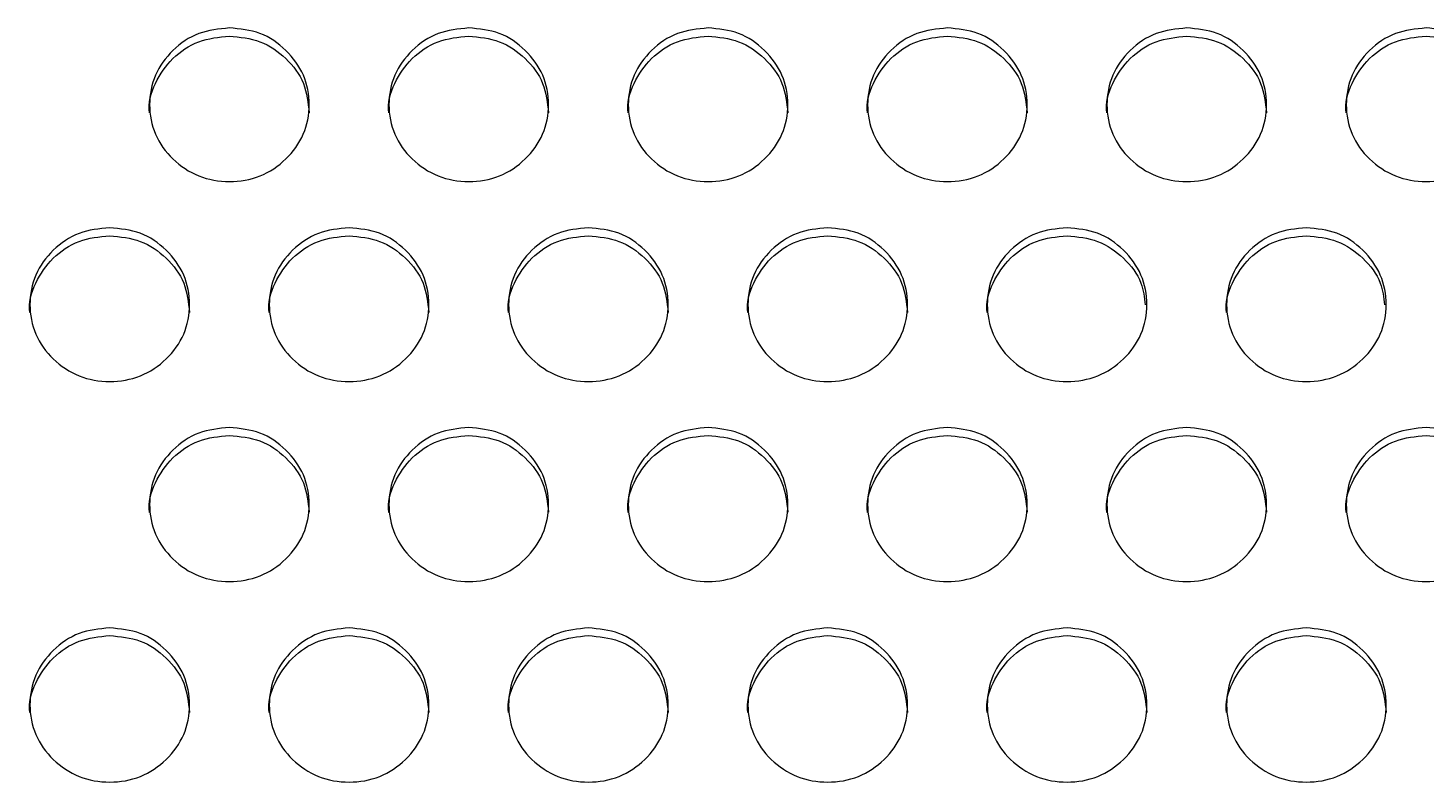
# Model space of a CAD drawing. Header units: millimetres. Extents: x 0.6 to 29.2, y 0.5 to 20.5.
# Drawn here: x 22.9473 to 23.4147, y 10.9399 to 11.1921 of the extents above; entities that cross this region are included whole.
import ezdxf

# ---------------------------------------------------------------- set-up
doc = ezdxf.new("R2010")
doc.units = ezdxf.units.MM

msp = doc.modelspace()

# ---------------------------------------------------------------- linework, layer by layer
for points, knots in [([(22.98802, 11.16374), (22.98802, 11.16375), (22.98735, 11.16704), (22.98957, 11.17395), (22.9953, 11.18227), (23.00417, 11.18837), (23.01118, 11.18907), (23.01468, 11.18941)], [0, 0, 0, 0, 0.000447, 0.250489, 0.500129, 0.749912, 1, 1, 1, 1]), ([(23.01468, 11.19215), (23.01819, 11.19181), (23.02521, 11.19112), (23.03397, 11.18501), (23.04011, 11.17663), (23.04197, 11.16648), (23.04011, 11.15635), (23.03398, 11.1479), (23.02522, 11.14199), (23.01468, 11.1402), (23.00415, 11.142), (22.99538, 11.1479), (22.98926, 11.15634), (22.9874, 11.16648), (22.98926, 11.17663), (22.99538, 11.18501), (23.00415, 11.1911), (23.01117, 11.1918), (23.01468, 11.19215)], [0, 0, 0, 0, 0.062436, 0.124973, 0.18753, 0.249981, 0.31254, 0.374986, 0.437548, 0.499992, 0.562545, 0.624997, 0.687552, 0.750005, 0.812564, 0.87501, 0.937473, 1, 1, 1, 1]), ([(23.01468, 11.18941), (23.01819, 11.18907), (23.02522, 11.18839), (23.03393, 11.18228), (23.04027, 11.17391), (23.04099, 11.16716), (23.04135, 11.16379)], [0, 0, 0, 0, 0.249956, 0.500264, 0.750583, 1, 1, 1, 1]), ([(23.06802, 11.16374), (23.06802, 11.16375), (23.06735, 11.16704), (23.06957, 11.17395), (23.0753, 11.18227), (23.08417, 11.18837), (23.09118, 11.18907), (23.09468, 11.18941)], [0, 0, 0, 0, 0.0004465, 0.2504858, 0.5001305, 0.7499037, 1, 1, 1, 1]), ([(23.09468, 11.19215), (23.09819, 11.19181), (23.10521, 11.19112), (23.11397, 11.18501), (23.12011, 11.17663), (23.12197, 11.16648), (23.12011, 11.15635), (23.11398, 11.1479), (23.10522, 11.14199), (23.09468, 11.1402), (23.08415, 11.142), (23.07538, 11.1479), (23.06926, 11.15634), (23.0674, 11.16648), (23.06926, 11.17663), (23.07539, 11.18501), (23.08415, 11.1911), (23.09117, 11.1918), (23.09468, 11.19215)], [0, 0, 0, 0, 0.062436, 0.124971, 0.187529, 0.249979, 0.312539, 0.374983, 0.437547, 0.499991, 0.562542, 0.624996, 0.687551, 0.750003, 0.812562, 0.875009, 0.937471, 1, 1, 1, 1]), ([(23.09468, 11.18941), (23.09819, 11.18907), (23.10522, 11.18839), (23.11393, 11.18228), (23.12027, 11.17391), (23.12099, 11.16716), (23.12135, 11.16379)], [0, 0, 0, 0, 0.249957, 0.500259, 0.75058, 1, 1, 1, 1]), ([(23.14802, 11.16374), (23.14802, 11.16375), (23.14735, 11.16704), (23.14957, 11.17395), (23.1553, 11.18227), (23.16417, 11.18837), (23.17118, 11.18907), (23.17468, 11.18941)], [0, 0, 0, 0, 0.0004465, 0.2504895, 0.500136, 0.7499111, 1, 1, 1, 1]), ([(23.17468, 11.19215), (23.17819, 11.19181), (23.18521, 11.19112), (23.19397, 11.18501), (23.20011, 11.17663), (23.20197, 11.16648), (23.20011, 11.15635), (23.19398, 11.1479), (23.18522, 11.14199), (23.17468, 11.1402), (23.16415, 11.142), (23.15538, 11.1479), (23.14926, 11.15634), (23.1474, 11.16648), (23.14926, 11.17663), (23.15539, 11.18501), (23.16415, 11.1911), (23.17117, 11.1918), (23.17468, 11.19215)], [0, 0, 0, 0, 0.062438, 0.124973, 0.187531, 0.249981, 0.312541, 0.374985, 0.437549, 0.499993, 0.562546, 0.624998, 0.687553, 0.750005, 0.812565, 0.875012, 0.937473, 1, 1, 1, 1]), ([(23.17468, 11.18941), (23.17819, 11.18907), (23.18522, 11.18839), (23.19393, 11.18228), (23.20027, 11.17391), (23.20099, 11.16716), (23.20135, 11.16379)], [0, 0, 0, 0, 0.249964, 0.500264, 0.750582, 1, 1, 1, 1]), ([(23.22802, 11.16374), (23.22802, 11.16375), (23.22735, 11.16704), (23.22957, 11.17395), (23.2353, 11.18227), (23.24417, 11.18837), (23.25118, 11.18907), (23.25468, 11.18941)], [0, 0, 0, 0, 0.0004465, 0.2504858, 0.5001305, 0.7499037, 1, 1, 1, 1]), ([(23.25468, 11.19215), (23.25819, 11.19181), (23.26521, 11.19112), (23.27397, 11.18501), (23.28011, 11.17663), (23.28197, 11.16648), (23.28011, 11.15635), (23.27398, 11.1479), (23.26522, 11.14199), (23.25468, 11.1402), (23.24415, 11.142), (23.23538, 11.1479), (23.22926, 11.15634), (23.2274, 11.16648), (23.22926, 11.17663), (23.23538, 11.18501), (23.24415, 11.1911), (23.25117, 11.1918), (23.25468, 11.19215)], [0, 0, 0, 0, 0.0624359, 0.1249729, 0.1875303, 0.2499804, 0.3125394, 0.3749851, 0.4375488, 0.499993, 0.5625439, 0.6249972, 0.6875513, 0.7500034, 0.8125623, 0.8750093, 0.9374708, 1, 1, 1, 1]), ([(23.25468, 11.18941), (23.25819, 11.18907), (23.26522, 11.18839), (23.27393, 11.18228), (23.28027, 11.17391), (23.28099, 11.16716), (23.28135, 11.16379)], [0, 0, 0, 0, 0.249956, 0.500264, 0.750583, 1, 1, 1, 1]), ([(23.30802, 11.16374), (23.30802, 11.16375), (23.30742, 11.16705), (23.30953, 11.17395), (23.31531, 11.18227), (23.32417, 11.18837), (23.33118, 11.18906), (23.33468, 11.18941)], [0, 0, 0, 0, 0.000445, 0.250487, 0.500134, 0.74991, 1, 1, 1, 1]), ([(23.33468, 11.19215), (23.33819, 11.19181), (23.34521, 11.19112), (23.35397, 11.18501), (23.36011, 11.17663), (23.36197, 11.16648), (23.36011, 11.15635), (23.35398, 11.1479), (23.34522, 11.14199), (23.33468, 11.1402), (23.32415, 11.142), (23.31538, 11.1479), (23.30926, 11.15634), (23.3074, 11.16648), (23.30926, 11.17663), (23.31539, 11.18501), (23.32415, 11.1911), (23.33117, 11.1918), (23.33468, 11.19215)], [0, 0, 0, 0, 0.062438, 0.124974, 0.187531, 0.249982, 0.312541, 0.374986, 0.437549, 0.499994, 0.562545, 0.624998, 0.687554, 0.750005, 0.812564, 0.875011, 0.937473, 1, 1, 1, 1]), ([(23.33468, 11.18941), (23.33819, 11.18907), (23.34522, 11.18839), (23.35393, 11.18228), (23.36027, 11.17391), (23.36099, 11.16716), (23.36135, 11.16379)], [0, 0, 0, 0, 0.249964, 0.500264, 0.750582, 1, 1, 1, 1]), ([(23.38802, 11.16374), (23.38802, 11.16375), (23.38735, 11.16704), (23.38957, 11.17395), (23.3953, 11.18227), (23.40417, 11.18837), (23.41118, 11.18907), (23.41468, 11.18941)], [0, 0, 0, 0, 0.000447, 0.250489, 0.500129, 0.749903, 1, 1, 1, 1]), ([(23.41468, 11.19215), (23.41819, 11.19181), (23.42521, 11.19112), (23.43397, 11.18501), (23.44011, 11.17663), (23.44197, 11.16648), (23.44011, 11.15635), (23.43398, 11.1479), (23.42522, 11.14199), (23.41468, 11.1402), (23.40415, 11.142), (23.39538, 11.1479), (23.38926, 11.15634), (23.3874, 11.16648), (23.38926, 11.17663), (23.39538, 11.18501), (23.40415, 11.1911), (23.41117, 11.1918), (23.41468, 11.19215)], [0, 0, 0, 0, 0.062436, 0.124973, 0.18753, 0.249981, 0.31254, 0.374986, 0.437548, 0.499992, 0.562545, 0.624997, 0.687552, 0.750004, 0.812564, 0.875009, 0.937471, 1, 1, 1, 1]), ([(23.41468, 11.18941), (23.41819, 11.18907), (23.42522, 11.18839), (23.43393, 11.18228), (23.44027, 11.17391), (23.44099, 11.16716), (23.44135, 11.16379)], [0, 0, 0, 0, 0.249956, 0.500264, 0.750583, 1, 1, 1, 1]), ([(22.94802, 11.09694), (22.94802, 11.09695), (22.94735, 11.10025), (22.94957, 11.10716), (22.9553, 11.11549), (22.96417, 11.1216), (22.97118, 11.1223), (22.97468, 11.12265)], [0, 0, 0, 0, 0.000445, 0.250486, 0.50013, 0.749904, 1, 1, 1, 1]), ([(22.97468, 11.12533), (22.97819, 11.12499), (22.98521, 11.12431), (22.99397, 11.11819), (23.00011, 11.1098), (23.00197, 11.09963), (23.00011, 11.08948), (22.99398, 11.08102), (22.98522, 11.07511), (22.97468, 11.07331), (22.96415, 11.07511), (22.95538, 11.08102), (22.94926, 11.08948), (22.9474, 11.09963), (22.94926, 11.10979), (22.95538, 11.11818), (22.96415, 11.12429), (22.97117, 11.12498), (22.97468, 11.12533)], [0, 0, 0, 0, 0.062436, 0.124973, 0.18753, 0.24998, 0.31254, 0.374985, 0.437549, 0.499993, 0.562543, 0.624997, 0.687552, 0.750004, 0.812562, 0.875009, 0.937471, 1, 1, 1, 1]), ([(22.97468, 11.12265), (22.97819, 11.12231), (22.98522, 11.12162), (22.99393, 11.11551), (23.00027, 11.10713), (23.00099, 11.10036), (23.00135, 11.09698)], [0, 0, 0, 0, 0.249956, 0.500264, 0.750583, 1, 1, 1, 1]), ([(23.02802, 11.09694), (23.02802, 11.09695), (23.02742, 11.10026), (23.02953, 11.10716), (23.03531, 11.1155), (23.04417, 11.1216), (23.05118, 11.1223), (23.05468, 11.12265)], [0, 0, 0, 0, 0.000444, 0.250487, 0.500134, 0.74991, 1, 1, 1, 1]), ([(23.05468, 11.12533), (23.05819, 11.12499), (23.06521, 11.12431), (23.07397, 11.11819), (23.08011, 11.1098), (23.08197, 11.09963), (23.08011, 11.08948), (23.07398, 11.08102), (23.06522, 11.07511), (23.05468, 11.07331), (23.04415, 11.07511), (23.03538, 11.08102), (23.02926, 11.08948), (23.0274, 11.09963), (23.02926, 11.10979), (23.03539, 11.11818), (23.04415, 11.12429), (23.05117, 11.12498), (23.05468, 11.12533)], [0, 0, 0, 0, 0.062438, 0.124974, 0.187531, 0.249981, 0.312542, 0.374985, 0.437549, 0.499994, 0.562545, 0.624998, 0.687554, 0.750006, 0.812564, 0.875011, 0.937473, 1, 1, 1, 1]), ([(23.05468, 11.12265), (23.05819, 11.12231), (23.06522, 11.12162), (23.07393, 11.11551), (23.08027, 11.10713), (23.08099, 11.10036), (23.08135, 11.09698)], [0, 0, 0, 0, 0.249964, 0.500264, 0.750582, 1, 1, 1, 1]), ([(23.10802, 11.09694), (23.10802, 11.09695), (23.10735, 11.10025), (23.10957, 11.10716), (23.1153, 11.11549), (23.12417, 11.1216), (23.13118, 11.1223), (23.13468, 11.12265)], [0, 0, 0, 0, 0.000445, 0.250486, 0.50013, 0.749904, 1, 1, 1, 1]), ([(23.13468, 11.12533), (23.13819, 11.12499), (23.14521, 11.12431), (23.15397, 11.11819), (23.16011, 11.1098), (23.16197, 11.09963), (23.16011, 11.08948), (23.15398, 11.08102), (23.14522, 11.07511), (23.13468, 11.07331), (23.12415, 11.07511), (23.11538, 11.08102), (23.10926, 11.08948), (23.1074, 11.09963), (23.10926, 11.10979), (23.11538, 11.11818), (23.12415, 11.12429), (23.13117, 11.12498), (23.13468, 11.12533)], [0, 0, 0, 0, 0.062436, 0.124973, 0.187531, 0.24998, 0.31254, 0.374985, 0.437549, 0.499991, 0.562544, 0.624997, 0.687552, 0.750004, 0.812562, 0.875009, 0.937471, 1, 1, 1, 1]), ([(23.13468, 11.12265), (23.13819, 11.12231), (23.14522, 11.12162), (23.15393, 11.11551), (23.16027, 11.10713), (23.16099, 11.10036), (23.16135, 11.09698)], [0, 0, 0, 0, 0.249956, 0.500264, 0.750583, 1, 1, 1, 1]), ([(23.18802, 11.09694), (23.18802, 11.09695), (23.18742, 11.10026), (23.18953, 11.10716), (23.19531, 11.1155), (23.20417, 11.1216), (23.21118, 11.1223), (23.21468, 11.12265)], [0, 0, 0, 0, 0.000444, 0.250485, 0.500129, 0.749903, 1, 1, 1, 1]), ([(23.21468, 11.12533), (23.21819, 11.12499), (23.22521, 11.12431), (23.23397, 11.11819), (23.24011, 11.1098), (23.24197, 11.09963), (23.24011, 11.08948), (23.23398, 11.08102), (23.22522, 11.07511), (23.21468, 11.07331), (23.20415, 11.07511), (23.19538, 11.08102), (23.18926, 11.08948), (23.1874, 11.09963), (23.18926, 11.10979), (23.19539, 11.11818), (23.20415, 11.12429), (23.21117, 11.12498), (23.21468, 11.12533)], [0, 0, 0, 0, 0.062436, 0.124972, 0.187529, 0.249979, 0.312539, 0.374983, 0.437547, 0.499991, 0.562542, 0.624996, 0.687551, 0.750003, 0.812562, 0.875009, 0.937471, 1, 1, 1, 1]), ([(23.21468, 11.12265), (23.21819, 11.12231), (23.22522, 11.12162), (23.23393, 11.11551), (23.24027, 11.10713), (23.24099, 11.10036), (23.24135, 11.09698)], [0, 0, 0, 0, 0.249957, 0.500259, 0.750579, 1, 1, 1, 1]), ([(23.26802, 11.09694), (23.26802, 11.09695), (23.26735, 11.10025), (23.26957, 11.10716), (23.2753, 11.11549), (23.28417, 11.1216), (23.29118, 11.1223), (23.29468, 11.12265)], [0, 0, 0, 0, 0.000445, 0.250489, 0.500129, 0.749912, 1, 1, 1, 1]), ([(23.29468, 11.12533), (23.29819, 11.12499), (23.30521, 11.12431), (23.31397, 11.11819), (23.32011, 11.1098), (23.32197, 11.09963), (23.32011, 11.08948), (23.31398, 11.08102), (23.30522, 11.07511), (23.29468, 11.07331), (23.28415, 11.07511), (23.27538, 11.08102), (23.26926, 11.08948), (23.2674, 11.09963), (23.26926, 11.10979), (23.27538, 11.11818), (23.28415, 11.12429), (23.29117, 11.12498), (23.29468, 11.12533)], [0, 0, 0, 0, 0.062436, 0.1249734, 0.1875307, 0.2499808, 0.3125409, 0.374986, 0.4375481, 0.4999923, 0.5625455, 0.6249968, 0.6875526, 0.7500048, 0.8125638, 0.8750094, 0.9374729, 1, 1, 1, 1]), ([(23.29468, 11.12265), (23.2982, 11.12231), (23.30523, 11.12163), (23.31389, 11.11549), (23.31985, 11.10789), (23.32054, 11.10203), (23.32084, 11.09954)], [0, 0, 0, 0, 0.267289, 0.534956, 0.802633, 1, 1, 1, 1]), ([(23.34802, 11.09694), (23.34802, 11.09695), (23.34735, 11.10025), (23.34957, 11.10716), (23.3553, 11.11549), (23.36417, 11.1216), (23.37118, 11.1223), (23.37468, 11.12265)], [0, 0, 0, 0, 0.000445, 0.250486, 0.50013, 0.749904, 1, 1, 1, 1]), ([(23.37468, 11.12533), (23.37819, 11.12499), (23.38521, 11.12431), (23.39397, 11.11819), (23.40011, 11.1098), (23.40197, 11.09963), (23.40011, 11.08948), (23.39398, 11.08102), (23.38522, 11.07511), (23.37468, 11.07331), (23.36415, 11.07511), (23.35538, 11.08102), (23.34926, 11.08948), (23.3474, 11.09963), (23.34926, 11.10979), (23.35539, 11.11818), (23.36415, 11.12429), (23.37117, 11.12498), (23.37468, 11.12533)], [0, 0, 0, 0, 0.062436, 0.124971, 0.18753, 0.24998, 0.31254, 0.374984, 0.437548, 0.499992, 0.562543, 0.624996, 0.687552, 0.750004, 0.812562, 0.875009, 0.937471, 1, 1, 1, 1]), ([(23.37468, 11.12265), (23.3782, 11.12231), (23.38523, 11.12163), (23.39389, 11.11549), (23.39985, 11.10789), (23.40054, 11.10203), (23.40084, 11.09954)], [0, 0, 0, 0, 0.267291, 0.53495, 0.802634, 1, 1, 1, 1]), ([(23.01468, 11.05852), (23.01819, 11.05818), (23.02521, 11.05749), (23.03397, 11.05136), (23.04011, 11.04296), (23.04197, 11.03278), (23.04011, 11.02261), (23.03398, 11.01415), (23.02522, 11.00822), (23.01468, 11.00642), (23.00415, 11.00822), (22.99538, 11.01415), (22.98926, 11.02261), (22.9874, 11.03278), (22.98926, 11.04296), (22.99538, 11.05136), (23.00415, 11.05747), (23.01117, 11.05817), (23.01468, 11.05852)], [0, 0, 0, 0, 0.062436, 0.124973, 0.18753, 0.249981, 0.312541, 0.374986, 0.437548, 0.499992, 0.562546, 0.624997, 0.687553, 0.750005, 0.812564, 0.875009, 0.937473, 1, 1, 1, 1]), ([(23.09468, 11.05852), (23.09819, 11.05818), (23.10521, 11.05749), (23.11397, 11.05136), (23.12011, 11.04296), (23.12197, 11.03278), (23.12011, 11.02261), (23.11398, 11.01415), (23.10522, 11.00822), (23.09468, 11.00642), (23.08415, 11.00822), (23.07538, 11.01415), (23.06926, 11.02261), (23.0674, 11.03278), (23.06926, 11.04296), (23.07539, 11.05136), (23.08415, 11.05747), (23.09117, 11.05817), (23.09468, 11.05852)], [0, 0, 0, 0, 0.062436, 0.124971, 0.187529, 0.249979, 0.312539, 0.374983, 0.437547, 0.499991, 0.562543, 0.624996, 0.687552, 0.750003, 0.812562, 0.875009, 0.937471, 1, 1, 1, 1]), ([(23.17468, 11.05852), (23.17819, 11.05818), (23.18521, 11.05749), (23.19397, 11.05136), (23.20011, 11.04296), (23.20197, 11.03278), (23.20011, 11.02261), (23.19398, 11.01415), (23.18522, 11.00822), (23.17468, 11.00642), (23.16415, 11.00822), (23.15538, 11.01415), (23.14926, 11.02261), (23.1474, 11.03278), (23.14926, 11.04296), (23.15539, 11.05136), (23.16415, 11.05747), (23.17117, 11.05817), (23.17468, 11.05852)], [0, 0, 0, 0, 0.062438, 0.124973, 0.187531, 0.249981, 0.312541, 0.374985, 0.437549, 0.499993, 0.562546, 0.624998, 0.687554, 0.750005, 0.812565, 0.875011, 0.937473, 1, 1, 1, 1]), ([(23.25468, 11.05852), (23.25819, 11.05818), (23.26521, 11.05749), (23.27397, 11.05136), (23.28011, 11.04296), (23.28197, 11.03278), (23.28011, 11.02261), (23.27398, 11.01415), (23.26522, 11.00822), (23.25468, 11.00642), (23.24415, 11.00822), (23.23538, 11.01415), (23.22926, 11.02261), (23.2274, 11.03278), (23.22926, 11.04296), (23.23538, 11.05136), (23.24415, 11.05747), (23.25117, 11.05817), (23.25468, 11.05852)], [0, 0, 0, 0, 0.0624361, 0.1249729, 0.1875303, 0.2499801, 0.3125395, 0.3749847, 0.4375489, 0.4999931, 0.5625441, 0.6249973, 0.6875517, 0.7500037, 0.8125623, 0.875009, 0.9374707, 1, 1, 1, 1]), ([(23.33468, 11.05852), (23.33819, 11.05818), (23.34521, 11.05749), (23.35397, 11.05136), (23.36011, 11.04296), (23.36197, 11.03278), (23.36011, 11.02261), (23.35398, 11.01415), (23.34522, 11.00822), (23.33468, 11.00642), (23.32415, 11.00822), (23.31538, 11.01415), (23.30926, 11.02261), (23.3074, 11.03278), (23.30926, 11.04296), (23.31539, 11.05136), (23.32415, 11.05747), (23.33117, 11.05817), (23.33468, 11.05852)], [0, 0, 0, 0, 0.062439, 0.124974, 0.187531, 0.249981, 0.312541, 0.374985, 0.43755, 0.499994, 0.562545, 0.624998, 0.687554, 0.750006, 0.812564, 0.875011, 0.937473, 1, 1, 1, 1]), ([(23.41468, 11.05852), (23.41819, 11.05818), (23.42521, 11.05749), (23.43397, 11.05136), (23.44011, 11.04296), (23.44197, 11.03278), (23.44011, 11.02261), (23.43398, 11.01415), (23.42522, 11.00822), (23.41468, 11.00642), (23.40415, 11.00822), (23.39538, 11.01415), (23.38926, 11.02261), (23.3874, 11.03278), (23.38926, 11.04296), (23.39538, 11.05136), (23.40415, 11.05747), (23.41117, 11.05817), (23.41468, 11.05852)], [0, 0, 0, 0, 0.0624361, 0.124973, 0.1875304, 0.2499806, 0.3125405, 0.3749857, 0.437548, 0.4999922, 0.5625455, 0.6249967, 0.6875525, 0.7500045, 0.8125636, 0.8750089, 0.9374706, 1, 1, 1, 1]), ([(22.98802, 11.03014), (22.98802, 11.03015), (22.98735, 11.03345), (22.98957, 11.04038), (22.9953, 11.04872), (23.00417, 11.05484), (23.01118, 11.05554), (23.01468, 11.05588)], [0, 0, 0, 0, 0.000448, 0.250489, 0.50013, 0.749912, 1, 1, 1, 1]), ([(23.01468, 11.05588), (23.01819, 11.05554), (23.02522, 11.05486), (23.03393, 11.04873), (23.04027, 11.04034), (23.04099, 11.03357), (23.04135, 11.03018)], [0, 0, 0, 0, 0.249956, 0.500263, 0.750583, 1, 1, 1, 1]), ([(23.06802, 11.03014), (23.06802, 11.03015), (23.06735, 11.03345), (23.06957, 11.04038), (23.0753, 11.04872), (23.08417, 11.05484), (23.09118, 11.05554), (23.09468, 11.05588)], [0, 0, 0, 0, 0.000448, 0.250485, 0.500132, 0.749904, 1, 1, 1, 1]), ([(23.09468, 11.05588), (23.09819, 11.05554), (23.10522, 11.05486), (23.11393, 11.04873), (23.12027, 11.04034), (23.12099, 11.03357), (23.12135, 11.03018)], [0, 0, 0, 0, 0.2499575, 0.5002585, 0.7505797, 1, 1, 1, 1]), ([(23.14802, 11.03014), (23.14802, 11.03015), (23.14735, 11.03345), (23.14957, 11.04038), (23.1553, 11.04872), (23.16417, 11.05484), (23.17118, 11.05554), (23.17468, 11.05588)], [0, 0, 0, 0, 0.000448, 0.250489, 0.500137, 0.749911, 1, 1, 1, 1]), ([(23.17468, 11.05588), (23.17819, 11.05554), (23.18522, 11.05486), (23.19393, 11.04873), (23.20027, 11.04034), (23.20099, 11.03357), (23.20135, 11.03018)], [0, 0, 0, 0, 0.249965, 0.500263, 0.750582, 1, 1, 1, 1]), ([(23.22802, 11.03014), (23.22802, 11.03015), (23.22735, 11.03345), (23.22957, 11.04038), (23.2353, 11.04872), (23.24417, 11.05484), (23.25118, 11.05554), (23.25468, 11.05588)], [0, 0, 0, 0, 0.000448, 0.250485, 0.500132, 0.749904, 1, 1, 1, 1]), ([(23.25468, 11.05588), (23.25819, 11.05554), (23.26522, 11.05486), (23.27393, 11.04873), (23.28027, 11.04034), (23.28099, 11.03357), (23.28135, 11.03018)], [0, 0, 0, 0, 0.249956, 0.500263, 0.750583, 1, 1, 1, 1]), ([(23.30802, 11.03014), (23.30802, 11.03015), (23.30742, 11.03346), (23.30953, 11.04037), (23.31531, 11.04872), (23.32417, 11.05484), (23.33118, 11.05554), (23.33468, 11.05588)], [0, 0, 0, 0, 0.000446, 0.250487, 0.500135, 0.74991, 1, 1, 1, 1]), ([(23.33468, 11.05588), (23.33819, 11.05554), (23.34522, 11.05486), (23.35393, 11.04873), (23.36027, 11.04034), (23.36099, 11.03357), (23.36135, 11.03018)], [0, 0, 0, 0, 0.249965, 0.500263, 0.750582, 1, 1, 1, 1]), ([(23.38802, 11.03014), (23.38802, 11.03015), (23.38735, 11.03345), (23.38957, 11.04038), (23.3953, 11.04872), (23.40417, 11.05484), (23.41118, 11.05554), (23.41468, 11.05588)], [0, 0, 0, 0, 0.0004475, 0.2504882, 0.5001297, 0.7499029, 1, 1, 1, 1]), ([(23.41468, 11.05588), (23.41819, 11.05554), (23.42522, 11.05486), (23.43393, 11.04873), (23.44027, 11.04034), (23.44099, 11.03357), (23.44135, 11.03018)], [0, 0, 0, 0, 0.249956, 0.500263, 0.750583, 1, 1, 1, 1]), ([(22.94802, 10.96315), (22.94802, 10.96316), (22.94735, 10.96646), (22.94957, 10.9734), (22.9553, 10.98175), (22.96417, 10.98788), (22.97118, 10.98858), (22.97468, 10.98893)], [0, 0, 0, 0, 0.0004469, 0.2504865, 0.5001314, 0.749904, 1, 1, 1, 1]), ([(22.97468, 10.99151), (22.97819, 10.99117), (22.98521, 10.99048), (22.99397, 10.98435), (23.00011, 10.97593), (23.00197, 10.96573), (23.00011, 10.95556), (22.99398, 10.94708), (22.98522, 10.94114), (22.97468, 10.93934), (22.96415, 10.94115), (22.95538, 10.94708), (22.94926, 10.95555), (22.9474, 10.96574), (22.94926, 10.97593), (22.95538, 10.98434), (22.96415, 10.99046), (22.97117, 10.99116), (22.97468, 10.99151)], [0, 0, 0, 0, 0.062436, 0.124973, 0.18753, 0.24998, 0.312539, 0.374984, 0.437548, 0.499993, 0.562543, 0.624996, 0.687552, 0.750004, 0.812563, 0.875009, 0.937471, 1, 1, 1, 1]), ([(22.97468, 10.98893), (22.97819, 10.98859), (22.98522, 10.9879), (22.99393, 10.98177), (23.00027, 10.97336), (23.00099, 10.96658), (23.00135, 10.96319)], [0, 0, 0, 0, 0.249956, 0.500263, 0.750581, 1, 1, 1, 1]), ([(23.02802, 10.96315), (23.02802, 10.96316), (23.02742, 10.96647), (23.02953, 10.9734), (23.03531, 10.98175), (23.04417, 10.98788), (23.05118, 10.98858), (23.05468, 10.98893)], [0, 0, 0, 0, 0.000445, 0.250488, 0.500135, 0.749911, 1, 1, 1, 1]), ([(23.05468, 10.99151), (23.05819, 10.99117), (23.06521, 10.99048), (23.07397, 10.98435), (23.08011, 10.97593), (23.08197, 10.96573), (23.08011, 10.95556), (23.07398, 10.94708), (23.06522, 10.94114), (23.05468, 10.93934), (23.04415, 10.94115), (23.03538, 10.94708), (23.02926, 10.95555), (23.0274, 10.96574), (23.02926, 10.97593), (23.03539, 10.98434), (23.04415, 10.99046), (23.05117, 10.99116), (23.05468, 10.99151)], [0, 0, 0, 0, 0.062438, 0.124974, 0.187531, 0.249982, 0.312541, 0.374985, 0.437549, 0.499994, 0.562545, 0.624998, 0.687554, 0.750006, 0.812565, 0.875011, 0.937473, 1, 1, 1, 1]), ([(23.05468, 10.98893), (23.05819, 10.98859), (23.06522, 10.9879), (23.07393, 10.98177), (23.08027, 10.97336), (23.08099, 10.96658), (23.08135, 10.96319)], [0, 0, 0, 0, 0.2499644, 0.5002629, 0.7505805, 1, 1, 1, 1]), ([(23.10802, 10.96315), (23.10802, 10.96316), (23.10735, 10.96646), (23.10957, 10.9734), (23.1153, 10.98175), (23.12417, 10.98788), (23.13118, 10.98858), (23.13468, 10.98893)], [0, 0, 0, 0, 0.0004469, 0.2504865, 0.5001314, 0.749904, 1, 1, 1, 1]), ([(23.13468, 10.99151), (23.13819, 10.99117), (23.14521, 10.99048), (23.15397, 10.98435), (23.16011, 10.97593), (23.16197, 10.96573), (23.16011, 10.95556), (23.15398, 10.94708), (23.14522, 10.94114), (23.13468, 10.93934), (23.12415, 10.94115), (23.11538, 10.94708), (23.10926, 10.95556), (23.1074, 10.96574), (23.10926, 10.97593), (23.11538, 10.98434), (23.12415, 10.99046), (23.13117, 10.99116), (23.13468, 10.99151)], [0, 0, 0, 0, 0.062436, 0.1249731, 0.1875306, 0.2499804, 0.3125397, 0.3749848, 0.4375489, 0.4999907, 0.5625438, 0.6249969, 0.6875514, 0.7500037, 0.8125626, 0.875009, 0.9374706, 1, 1, 1, 1]), ([(23.13468, 10.98893), (23.13819, 10.98859), (23.14522, 10.9879), (23.15393, 10.98177), (23.16027, 10.97336), (23.16099, 10.96658), (23.16135, 10.96319)], [0, 0, 0, 0, 0.249956, 0.500263, 0.750581, 1, 1, 1, 1]), ([(23.18802, 10.96315), (23.18802, 10.96316), (23.18742, 10.96647), (23.18953, 10.9734), (23.19531, 10.98175), (23.20417, 10.98788), (23.21118, 10.98858), (23.21468, 10.98893)], [0, 0, 0, 0, 0.000445, 0.250485, 0.500131, 0.749904, 1, 1, 1, 1]), ([(23.21468, 10.99151), (23.21819, 10.99117), (23.22521, 10.99048), (23.23397, 10.98435), (23.24011, 10.97593), (23.24197, 10.96573), (23.24011, 10.95556), (23.23398, 10.94708), (23.22522, 10.94114), (23.21468, 10.93934), (23.20415, 10.94115), (23.19538, 10.94708), (23.18926, 10.95555), (23.1874, 10.96574), (23.18926, 10.97593), (23.19539, 10.98434), (23.20415, 10.99046), (23.21117, 10.99116), (23.21468, 10.99151)], [0, 0, 0, 0, 0.062436, 0.124971, 0.187529, 0.249979, 0.312539, 0.374983, 0.437547, 0.499991, 0.562542, 0.624995, 0.687551, 0.750003, 0.812562, 0.875009, 0.937471, 1, 1, 1, 1]), ([(23.21468, 10.98893), (23.21819, 10.98859), (23.22522, 10.9879), (23.23393, 10.98177), (23.24027, 10.97336), (23.24099, 10.96658), (23.24135, 10.96319)], [0, 0, 0, 0, 0.249957, 0.500258, 0.750578, 1, 1, 1, 1]), ([(23.26802, 10.96315), (23.26802, 10.96316), (23.26735, 10.96646), (23.26957, 10.9734), (23.2753, 10.98175), (23.28417, 10.98788), (23.29118, 10.98858), (23.29468, 10.98893)], [0, 0, 0, 0, 0.000447, 0.25049, 0.50013, 0.749912, 1, 1, 1, 1]), ([(23.29468, 10.99151), (23.29819, 10.99117), (23.30521, 10.99048), (23.31397, 10.98435), (23.32011, 10.97593), (23.32197, 10.96573), (23.32011, 10.95556), (23.31398, 10.94708), (23.30522, 10.94114), (23.29468, 10.93934), (23.28415, 10.94115), (23.27538, 10.94708), (23.26926, 10.95555), (23.2674, 10.96574), (23.26926, 10.97593), (23.27538, 10.98434), (23.28415, 10.99046), (23.29117, 10.99116), (23.29468, 10.99151)], [0, 0, 0, 0, 0.062436, 0.1249732, 0.1875307, 0.249981, 0.3125408, 0.3749859, 0.4375481, 0.4999922, 0.5625454, 0.6249966, 0.6875525, 0.7500048, 0.8125642, 0.8750093, 0.9374729, 1, 1, 1, 1]), ([(23.29468, 10.98893), (23.29819, 10.98859), (23.30522, 10.9879), (23.31393, 10.98177), (23.32027, 10.97336), (23.32099, 10.96658), (23.32135, 10.96319)], [0, 0, 0, 0, 0.249956, 0.500263, 0.750581, 1, 1, 1, 1]), ([(23.34802, 10.96315), (23.34802, 10.96316), (23.34735, 10.96646), (23.34957, 10.9734), (23.3553, 10.98175), (23.36417, 10.98788), (23.37118, 10.98858), (23.37468, 10.98893)], [0, 0, 0, 0, 0.0004469, 0.2504865, 0.5001314, 0.749904, 1, 1, 1, 1]), ([(23.37468, 10.99151), (23.37819, 10.99117), (23.38521, 10.99048), (23.39397, 10.98435), (23.40011, 10.97593), (23.40197, 10.96573), (23.40011, 10.95556), (23.39398, 10.94708), (23.38522, 10.94114), (23.37468, 10.93934), (23.36415, 10.94115), (23.35538, 10.94708), (23.34926, 10.95555), (23.3474, 10.96574), (23.34926, 10.97593), (23.35539, 10.98434), (23.36415, 10.99046), (23.37117, 10.99116), (23.37468, 10.99151)], [0, 0, 0, 0, 0.062436, 0.124971, 0.18753, 0.24998, 0.31254, 0.374983, 0.437548, 0.499992, 0.562543, 0.624996, 0.687552, 0.750004, 0.812562, 0.875009, 0.937471, 1, 1, 1, 1]), ([(23.37468, 10.98893), (23.37819, 10.98859), (23.38522, 10.9879), (23.39393, 10.98177), (23.40027, 10.97336), (23.40099, 10.96658), (23.40135, 10.96319)], [0, 0, 0, 0, 0.249956, 0.500256, 0.750581, 1, 1, 1, 1])]:
    msp.add_open_spline(points, degree=3, knots=knots)

doc.saveas('drawing.dxf')
